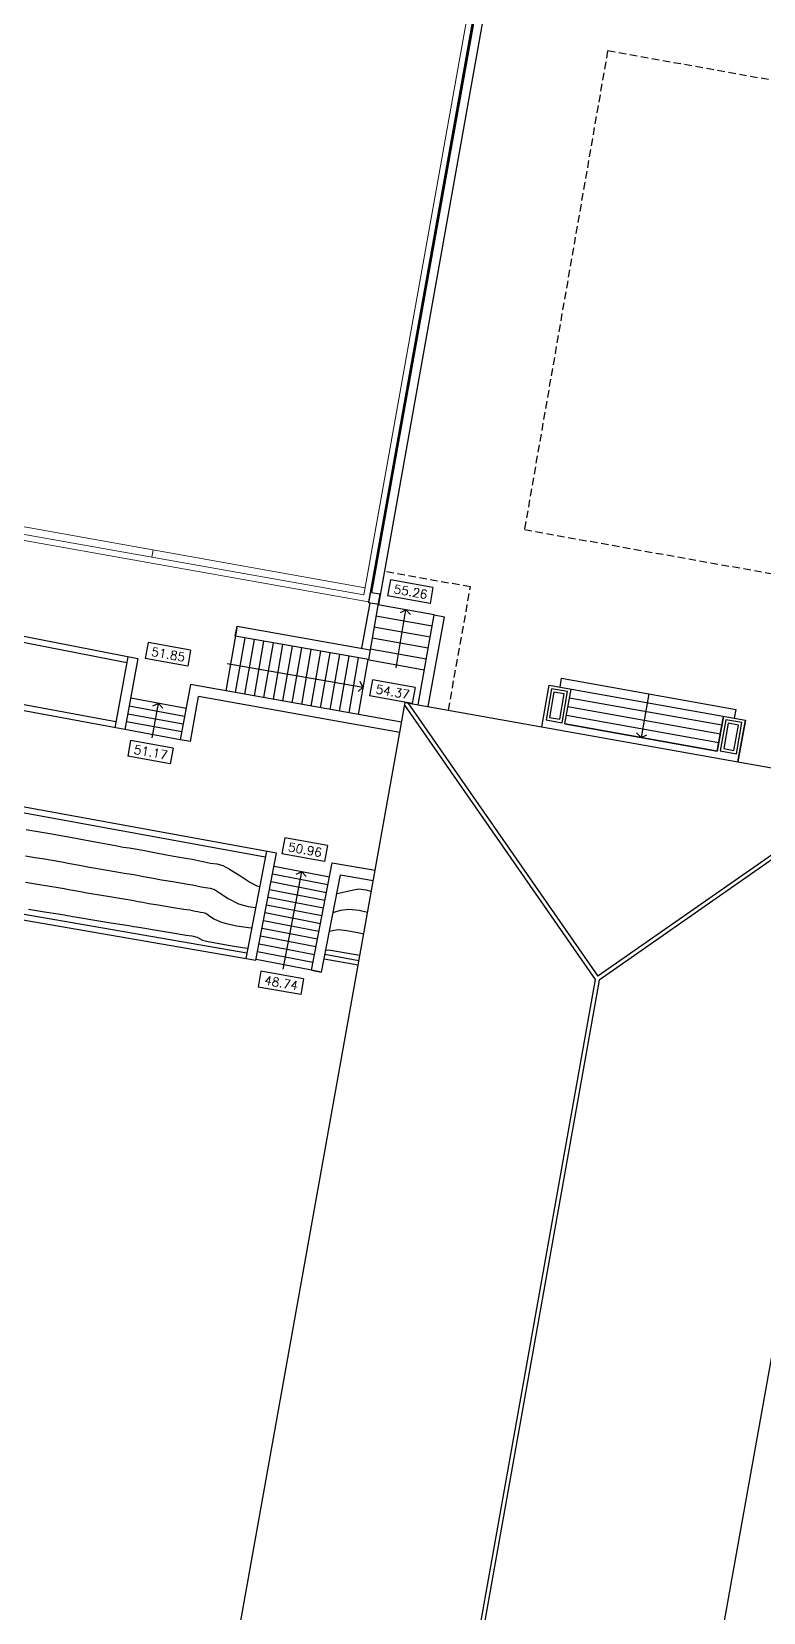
# Model space of a CAD drawing. Header units: millimetres. Extents: x -91430 to -91248, y -106326 to -106141.
# Drawn here: x -91386.5 to -91361.9, y -106234.8 to -106181.4 of the extents above; entities that cross this region are included whole.
import ezdxf
from ezdxf.enums import TextEntityAlignment as Align

# ---------------------------------------------------------------- set-up
doc = ezdxf.new("R2010")
doc.units = ezdxf.units.MM
doc.header["$MEASUREMENT"] = 0
doc.linetypes.add('HIDDEN', pattern=[0.375, 0.25, -0.125])
doc.layers.get('0').update_dxf_attribs({"color": 152, "lineweight": 0})
doc.layers.add('0-CIVIL', color=8, linetype='Continuous', lineweight=0)
doc.layers.add('Desenho base', color=7, linetype='Continuous')
doc.styles.get("Standard").update_dxf_attribs({"font": 'simplex.shx'})

# ---------------------------------------------------------------- blocks, each defined once
blk = doc.blocks.new('A$C44F65D90')
at = {"layer": '0-CIVIL'}
for p, q in [((-44, 12.5), (-44, -12.5)), ((0, 12.5), (-44, 12.5)), ((-43.8, 12.3), (-43.8, -12.3)), ((-0.2, 12.3), (-43.8, 12.3)), ((-36.533, 12.3), (-36.533, 12.05)), ((-29.267, 12.3), (-29.267, 12.05)), ((-22, 12.3), (-22, 12.05)), ((-14.733, 12.3), (-14.733, 12.05)), ((-7.467, 12.3), (-7.467, 12.05)), ((-0.2, 12.3), (-0.2, -12.3)), ((0, 12.5), (0, -12.5)), ((-0.2, 12.05), (-43.8, 12.05)), ((-0.2, -12.05), (-43.8, -12.05)), ((-36.533, -12.05), (-36.533, -12.3)), ((-29.267, -12.05), (-29.267, -12.3)), ((-22, -12.05), (-22, -12.3)), ((-14.733, -12.05), (-14.733, -12.3)), ((-7.467, -12.05), (-7.467, -12.3)), ((-44, -12.5), (0, -12.5)), ((-43.8, -12.3), (-0.2, -12.3))]:
    blk.add_line(p, q, dxfattribs=at)
blk = doc.blocks.new('COMPART')
for p, q in [((0.568, 0.16), (-0.289, 0.16)), ((-0.289, 0.16), (-0.289, -0.16)), ((0.568, 0.16), (0.568, -0.16)), ((0.568, -0.16), (-0.289, -0.16))]:
    blk.add_line(p, q)
blk.add_attdef('LEGENDA', text='', height=0.12).set_placement((0, 0), align=Align.BOTTOM_CENTER)

msp = doc.modelspace()

# ---------------------------------------------------------------- linework, layer by layer
at = {"layer": 'Desenho base'}
for p, q in [((-91367.633, -106158.533), (-91375.169, -106200.725)), ((-91367.633, -106158.533), (-91375.169, -106200.725)), ((-91367.589, -106158.541), (-91375.065, -106200.375)), ((-91374.824, -106200.787), (-91367.289, -106158.594)), ((-91374.824, -106200.787), (-91367.289, -106158.594)), ((-91375.129, -106200.732), (-91375.402, -106202.262)), ((-91374.824, -106200.787), (-91375.169, -106200.725)), ((-91374.824, -106200.787), (-91375.169, -106200.725)), ((-91375.065, -106200.375), (-91374.79, -106200.423)), ((-91372.957, -106201.138), (-91374.855, -106200.8)), ((-91373.024, -106201.514), (-91374.921, -106201.176)), ((-91373.906, -106200.969), (-91374.1, -106201.066)), ((-91373.906, -106200.969), (-91373.757, -106201.126)), ((-91373.498, -106204.167), (-91372.957, -106201.138)), ((-91373.153, -106204.229), (-91372.612, -106201.2)), ((-91372.957, -106201.138), (-91372.612, -106201.2)), ((-91379.603, -106201.513), (-91379.984, -106203.699)), ((-91379.344, -106201.913), (-91379.665, -106203.756)), ((-91379.602, -106201.513), (-91375.117, -106202.313)), ((-91373.156, -106202.254), (-91375.049, -106201.917)), ((-91373.09, -106201.884), (-91374.985, -106201.546)), ((-91379.025, -106201.969), (-91379.346, -106203.813)), ((-91378.706, -106202.025), (-91379.027, -106203.87)), ((-91378.386, -106202.08), (-91378.708, -106203.927)), ((-91378.067, -106202.136), (-91378.389, -106203.983)), ((-91377.748, -106202.191), (-91378.07, -106204.04)), ((-91377.429, -106202.247), (-91377.751, -106204.097)), ((-91377.11, -106202.302), (-91377.432, -106204.154)), ((-91376.79, -106202.358), (-91377.113, -106204.211)), ((-91376.471, -106202.414), (-91376.794, -106204.268)), ((-91373.222, -106202.624), (-91375.113, -106202.287)), ((-91383.287, -106202.545), (-91383.726, -106204.944)), ((-91376.152, -106202.469), (-91376.475, -106204.325)), ((-91375.833, -106202.525), (-91376.156, -106204.382)), ((-91375.514, -106202.58), (-91375.837, -106204.439)), ((-91375.194, -106202.636), (-91375.518, -106204.496)), ((-91373.288, -106202.995), (-91375.198, -106202.654)), ((-91374.054, -106204.758), (-91381.176, -106203.486)), ((-91375.358, -106203.576), (-91375.455, -106203.382)), ((-91369.326, -106204.912), (-91369.075, -106203.504)), ((-91369.075, -106203.504), (-91362.459, -106204.685)), ((-91368.71, -106203.569), (-91368.658, -106203.273)), ((-91368.658, -106203.273), (-91362.771, -106204.325)), ((-91381.323, -106204.29), (-91383.188, -106203.95)), ((-91374.116, -106205.102), (-91380.907, -106203.889)), ((-91375.358, -106203.576), (-91375.515, -106203.725)), ((-91368.547, -106204.817), (-91368.336, -106203.636)), ((-91368.389, -106203.931), (-91363.25, -106204.849)), ((-91381.421, -106204.823), (-91383.286, -106204.482)), ((-91381.373, -106204.56), (-91383.238, -106204.219)), ((-91382.256, -106204.12), (-91382.45, -106204.216)), ((-91382.256, -106204.12), (-91382.45, -106204.216)), ((-91382.256, -106204.12), (-91382.108, -106204.278)), ((-91382.256, -106204.12), (-91382.108, -106204.278)), ((-91380.923, -106243.213), (-91373.935, -106204.089)), ((-91373.952, -106204.184), (-91367.52, -106213.436)), ((-91373.935, -106204.089), (-91358.132, -106206.912)), ((-91373.84, -106204.106), (-91367.431, -106213.325)), ((-91368.495, -106204.522), (-91363.356, -106205.439)), ((-91368.442, -106204.226), (-91363.303, -106205.144)), ((-91363.409, -106205.735), (-91363.198, -106204.553)), ((-91362.824, -106204.62), (-91362.771, -106204.325)), ((-91381.517, -106205.348), (-91383.382, -106205.007)), ((-91381.469, -106205.086), (-91383.334, -106204.745)), ((-91368.547, -106204.817), (-91363.409, -106205.735)), ((-91365.978, -106205.276), (-91366.126, -106205.118)), ((-91362.711, -106206.094), (-91362.459, -106204.685)), ((-91365.978, -106205.276), (-91365.784, -106205.179)), ((-91358.227, -106206.895), (-91367.431, -106213.325)), ((-91358.149, -106207.007), (-91367.386, -106213.46)), ((-91365.12, -106246.036), (-91358.132, -106206.912)), ((-91378.611, -106209.111), (-91379.31, -106212.727)), ((-91378.611, -106209.111), (-91379.31, -106212.727)), ((-91376.537, -106210.248), (-91378.405, -106209.887)), ((-91376.537, -106210.248), (-91378.405, -106209.887)), ((-91376.487, -106209.986), (-91378.354, -106209.626)), ((-91376.487, -106209.986), (-91378.354, -106209.626)), ((-91377.421, -106209.806), (-91377.615, -106209.9)), ((-91377.421, -106209.806), (-91377.615, -106209.9)), ((-91377.421, -106209.806), (-91377.274, -106209.965)), ((-91377.421, -106209.806), (-91377.274, -106209.965)), ((-91376.638, -106210.772), (-91378.506, -106210.411)), ((-91376.638, -106210.772), (-91378.506, -106210.411)), ((-91376.588, -106210.51), (-91378.455, -106210.149)), ((-91376.588, -106210.51), (-91378.455, -106210.149)), ((-91376.74, -106211.295), (-91378.607, -106210.934)), ((-91376.74, -106211.295), (-91378.607, -106210.934)), ((-91376.689, -106211.033), (-91378.557, -106210.673)), ((-91376.689, -106211.033), (-91378.557, -106210.673)), ((-91376.841, -106211.819), (-91378.708, -106211.458)), ((-91376.841, -106211.819), (-91378.708, -106211.458)), ((-91376.79, -106211.557), (-91378.658, -106211.196)), ((-91376.79, -106211.557), (-91378.658, -106211.196)), ((-91376.942, -106212.342), (-91378.809, -106211.981)), ((-91376.942, -106212.342), (-91378.809, -106211.981)), ((-91376.891, -106212.08), (-91378.759, -106211.72)), ((-91376.891, -106212.08), (-91378.759, -106211.72)), ((-91377.043, -106212.866), (-91378.911, -106212.505)), ((-91377.043, -106212.866), (-91378.911, -106212.505)), ((-91376.992, -106212.604), (-91378.86, -106212.243)), ((-91376.992, -106212.604), (-91378.86, -106212.243)), ((-91377.093, -106213.127), (-91378.961, -106212.767)), ((-91377.093, -106213.127), (-91378.961, -106212.767)), ((-91376.757, -106213.193), (-91377.093, -106213.127)), ((-91367.52, -106213.436), (-91371.669, -106236.665)), ((-91367.386, -106213.46), (-91371.535, -106236.689))]:
    msp.add_line(p, q, dxfattribs=at)
at = {"layer": 'Desenho base', "linetype": 'HIDDEN'}
for p, q in [((-91371.731, -106200.19), (-91374.625, -106199.673)), ((-91372.474, -106204.35), (-91371.731, -106200.19))]:
    msp.add_line(p, q, dxfattribs=at)
msp.add_lwpolyline([(-91367.105, -106182.099), (-91369.91, -106198.257), (-91369.91, -106198.257), (-91359.686, -106200.078), (-91359.686, -106200.078), (-91356.88, -106183.925), (-91356.88, -106183.925), (-91356.88, -106183.925), (-91367.105, -106182.099), (-91367.105, -106182.099)], close=True, dxfattribs=at)
at = {"layer": 'Desenho base'}
for points in [[(-91383.382, -106205.007), (-91414.229, -106199.284), (-91413.933, -106196.545), (-91382.943, -106202.608)], [(-91368.641, -106204.775), (-91368.453, -106203.721), (-91368.995, -106203.625), (-91369.183, -106204.678)], [(-91368.722, -106204.659), (-91368.569, -106203.802), (-91368.914, -106203.741), (-91369.067, -106204.597)], [(-91362.764, -106205.824), (-91362.576, -106204.771), (-91363.118, -106204.674), (-91363.306, -106205.728)], [(-91362.845, -106205.708), (-91362.692, -106204.852), (-91363.037, -106204.79), (-91363.19, -106205.647)]]:
    msp.add_lwpolyline(points, close=True, dxfattribs=at)
for points in [[(-91383.69, -106204.747), (-91414.01, -106199.122), (-91413.758, -106196.783), (-91383.322, -106202.737)], [(-91374.79, -106200.423), (-91375.174, -106202.639), (-91379.663, -106201.858), (-91379.602, -106201.513)], [(-91374.241, -106202.917), (-91373.906, -106200.969)], [(-91379.938, -106202.778), (-91375.358, -106203.576)], [(-91381.176, -106203.486), (-91381.517, -106205.348)], [(-91381.176, -106203.486), (-91381.517, -106205.348)], [(-91369.326, -106204.912), (-91369.075, -106203.504), (-91362.459, -106204.685), (-91362.711, -106206.094)], [(-91381.172, -106205.411), (-91380.907, -106203.889)], [(-91381.172, -106205.411), (-91380.907, -106203.889)], [(-91363.198, -106204.553), (-91363.409, -106205.735), (-91368.547, -106204.817), (-91368.336, -106203.636)], [(-91365.714, -106203.799), (-91365.978, -106205.276)], [(-91382.468, -106205.28), (-91382.256, -106204.12)], [(-91382.468, -106205.28), (-91382.256, -106204.12)], [(-91381.172, -106205.411), (-91381.517, -106205.348)], [(-91378.047, -106213.097), (-91377.421, -106209.806)], [(-91378.047, -106213.097), (-91377.421, -106209.806)], [(-91377.093, -106213.127), (-91376.393, -106209.5), (-91374.946, -106209.752)], [(-91377.093, -106213.127), (-91376.393, -106209.5), (-91374.946, -106209.752)], [(-91376.75, -106213.194), (-91376.114, -106209.904), (-91375.008, -106210.096)], [(-91376.75, -106213.194), (-91376.114, -106209.904), (-91375.008, -106210.096)], [(-91377.093, -106213.127), (-91376.75, -106213.194)], [(-91375.518, -106212.953), (-91376.664, -106212.75)], [(-91375.518, -106212.953), (-91376.664, -106212.75)], [(-91375.492, -106212.806), (-91376.637, -106212.602)], [(-91375.492, -106212.806), (-91376.637, -106212.602)]]:
    msp.add_lwpolyline(points, dxfattribs=at)
for points in [[(-91414.682, -106202.522, 0.049177), (-91416.84, -106226.234, 0.068374), (-91416.242, -106230.353, 0.939022), (-91414.853, -106230.046), (-91410.656, -106207.295), (-91378.966, -106212.793), (-91378.268, -106209.178), (-91414.682, -106202.522)], [(-91378.65, -106209.311), (-91414.523, -106202.754, 0.048766), (-91416.64, -106226.232, 0.068374), (-91416.05, -106230.298, 0.968199), (-91415.057, -106230.046), (-91410.817, -106207.064), (-91379.273, -106212.537)]]:
    msp.add_lwpolyline(points, format="xyb", dxfattribs=at)
at = {"layer": 'Desenho base', "flags": 128}
for points in [[(-91386.711, -106208.375), (-91386.457, -106208.421), (-91386.253, -106208.454), (-91386.05, -106208.487), (-91385.852, -106208.523), (-91385.547, -106208.579), (-91385.168, -106208.65), (-91384.746, -106208.728), (-91384.323, -106208.806), (-91383.945, -106208.877), (-91383.641, -106208.933), (-91383.443, -106208.969), (-91383.239, -106209.002), (-91383.035, -106209.035), (-91382.781, -106209.081), (-91382.383, -106209.155), (-91381.985, -106209.229), (-91381.731, -106209.276), (-91381.528, -106209.308), (-91381.326, -106209.341), (-91381.119, -106209.382), (-91380.908, -106209.426), (-91380.7, -106209.469), (-91380.493, -106209.511), (-91380.282, -106209.542), (-91380.08, -106209.595), (-91379.854, -106209.72), (-91379.512, -106209.935), (-91379.169, -106210.15), (-91378.937, -106210.276), (-91378.842, -106210.304)], [(-91386.741, -106209.266), (-91386.419, -106209.319), (-91386.163, -106209.359), (-91385.841, -106209.412), (-91385.514, -106209.47), (-91385.247, -106209.521), (-91384.911, -106209.584), (-91384.576, -106209.646), (-91384.31, -106209.697), (-91383.984, -106209.755), (-91383.662, -106209.808), (-91383.406, -106209.848), (-91383.085, -106209.901), (-91382.754, -106209.961), (-91382.482, -106210.013), (-91382.153, -106210.073), (-91381.773, -106210.136), (-91381.458, -106210.185), (-91381.26, -106210.218), (-91381.11, -106210.247), (-91380.961, -106210.279), (-91380.812, -106210.309), (-91380.663, -106210.339), (-91380.512, -106210.362), (-91380.367, -106210.399), (-91380.189, -106210.514), (-91379.904, -106210.709), (-91379.548, -106210.887), (-91379.232, -106210.98), (-91378.979, -106211.012)], [(-91386.739, -106210.158), (-91386.329, -106210.224), (-91385.918, -106210.289), (-91385.631, -106210.337), (-91385.433, -106210.372), (-91385.275, -106210.402), (-91385.077, -106210.439), (-91384.88, -106210.476), (-91384.723, -106210.506), (-91384.524, -106210.541), (-91384.238, -106210.588), (-91383.83, -106210.654), (-91383.422, -106210.719), (-91383.134, -106210.767), (-91382.934, -106210.803), (-91382.775, -106210.834), (-91382.574, -106210.87), (-91382.26, -106210.922), (-91381.808, -106210.995), (-91381.394, -106211.062), (-91381.195, -106211.094), (-91381.104, -106211.112), (-91381.014, -106211.131), (-91380.923, -106211.149), (-91380.834, -106211.167), (-91380.743, -106211.183), (-91380.654, -106211.204), (-91380.56, -106211.268), (-91380.383, -106211.388), (-91380.159, -106211.499), (-91379.929, -106211.564), (-91379.608, -106211.626), (-91379.214, -106211.681), (-91379.11, -106211.692)], [(-91376.238, -106210.542), (-91376.226, -106210.541), (-91375.922, -106210.475), (-91375.675, -106210.411), (-91375.498, -106210.382), (-91375.256, -106210.412), (-91375.09, -106210.454), (-91375.072, -106210.458)], [(-91386.64, -106211.064), (-91386.093, -106211.153), (-91385.63, -106211.227), (-91385.421, -106211.261), (-91385.332, -106211.278), (-91385.243, -106211.294), (-91385.154, -106211.311), (-91385.065, -106211.327), (-91384.858, -106211.361), (-91384.398, -106211.436), (-91383.854, -106211.524), (-91383.393, -106211.598), (-91383.183, -106211.633), (-91383.09, -106211.65), (-91382.996, -106211.667), (-91382.784, -106211.702), (-91382.32, -106211.777), (-91381.775, -106211.865), (-91381.321, -106211.939), (-91381.129, -106211.97), (-91381.066, -106211.983), (-91381.004, -106211.996), (-91380.942, -106212.008), (-91380.872, -106212.053), (-91380.77, -106212.111), (-91380.637, -106212.142), (-91380.332, -106212.206), (-91379.907, -106212.283), (-91379.414, -106212.36), (-91379.243, -106212.379)], [(-91376.359, -106211.171), (-91376.327, -106211.167), (-91376.111, -106211.102), (-91375.838, -106211.067), (-91375.48, -106211.104), (-91375.199, -106211.166)], [(-91376.483, -106211.814), (-91376.469, -106211.812), (-91376.341, -106211.774), (-91376.178, -106211.753), (-91375.898, -106211.788), (-91375.477, -106211.864), (-91375.329, -106211.894)], [(-91376.607, -106212.455), (-91376.591, -106212.452), (-91376.519, -106212.439), (-91376.243, -106212.486), (-91375.665, -106212.589), (-91375.459, -106212.625)]]:
    msp.add_lwpolyline(points, dxfattribs=at)

# ---------------------------------------------------------------- block references
at = {"layer": 'Desenho base', "rotation": 349.8734931172639}
msp.add_blockref('A$C44F65D90', (-91372.966, -106188.389), dxfattribs=at)
at = {"layer": 'Desenho base'}
ref = msp.add_blockref('COMPART', (-91373.996, -106200.309), dxfattribs=dict(at, xscale=1.699999999963073, yscale=1.699999999941042, zscale=1.699999999956826, rotation=349.8734931160388))
ref.add_attrib('LEGENDA', '55.26', dxfattribs={"layer": '0', "height": 0.2974, "rotation": 349.8735}).set_placement((-91373.747, -106200.354), align=Align.MIDDLE_CENTER)
ref = msp.add_blockref('COMPART', (-91382.169, -106202.424), dxfattribs=dict(at, xscale=1.699999999963073, yscale=1.699999999941042, zscale=1.699999999956826, rotation=349.8734931160388))
ref.add_attrib('LEGENDA', '51.85', dxfattribs={"layer": '0', "height": 0.2974, "rotation": 349.8735}).set_placement((-91381.921, -106202.469), align=Align.MIDDLE_CENTER)
ref = msp.add_blockref('COMPART', (-91374.599, -106203.686), dxfattribs=dict(at, xscale=1.699999999963073, yscale=1.699999999941042, zscale=1.699999999956826, rotation=349.8734931160388))
ref.add_attrib('LEGENDA', '54.37', dxfattribs={"layer": '0', "height": 0.2974, "rotation": 349.8735}).set_placement((-91374.351, -106203.731), align=Align.MIDDLE_CENTER)
ref = msp.add_blockref('COMPART', (-91382.759, -106205.726), dxfattribs=dict(at, xscale=1.699999999963073, yscale=1.699999999941042, zscale=1.699999999956826, rotation=349.8734931160388))
ref.add_attrib('LEGENDA', '51.17', dxfattribs={"layer": '0', "height": 0.2974, "rotation": 349.8735}).set_placement((-91382.511, -106205.771), align=Align.MIDDLE_CENTER)
ref = msp.add_blockref('COMPART', (-91377.556, -106209.017), dxfattribs=dict(at, xscale=1.699999999963073, yscale=1.699999999941042, zscale=1.699999999956826, rotation=349.8734931160388))
ref.add_attrib('LEGENDA', '50.96', dxfattribs={"layer": '0', "height": 0.2974, "rotation": 349.8735}).set_placement((-91377.308, -106209.062), align=Align.MIDDLE_CENTER)
ref = msp.add_blockref('COMPART', (-91378.359, -106213.513), dxfattribs=dict(at, xscale=1.699999999963073, yscale=1.699999999941042, zscale=1.699999999956826, rotation=349.8734931160388))
ref.add_attrib('LEGENDA', '48.74', dxfattribs={"layer": '0', "height": 0.2974, "rotation": 349.8735}).set_placement((-91378.111, -106213.557), align=Align.MIDDLE_CENTER)

doc.saveas('drawing.dxf')
